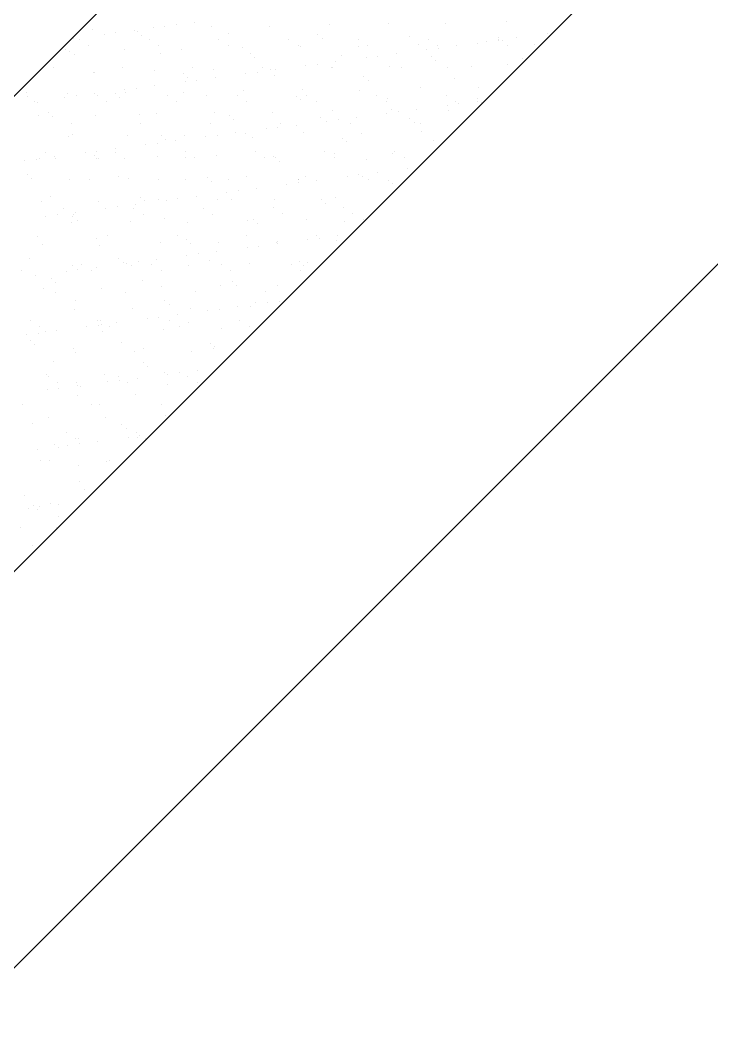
# Model space of a CAD drawing. Header units: millimetres. Extents: x 89805 to 1757503, y 48266 to 267832.
# Drawn here: x 952347.2 to 952655.9, y 157490.6 to 157938.1 of the extents above; entities that cross this region are included whole.
import ezdxf

# ---------------------------------------------------------------- set-up
doc = ezdxf.new("R2010")
doc.units = ezdxf.units.MM
doc.header["$LTSCALE"] = 1000
doc.layers.add('G-装饰造型轮廓线', color=3, linetype='Continuous')
doc.layers.add('WALL', color=111, linetype='Continuous')

msp = doc.modelspace()

# ---------------------------------------------------------------- linework, layer by layer
at = {"color": 8, "ltscale": 0.7}
for p, q in [((952379.65, 157933.96), (952379.65, 157933.96)), ((952398.09, 157933.47), (952398.09, 157933.47)), ((952406.66, 157934.94), (952406.66, 157934.94)), ((952411.68, 157935.26), (952411.68, 157935.26)), ((952416.88, 157935.94), (952416.88, 157935.94)), ((952425.01, 157937.02), (952425.01, 157937.02)), ((952432.84, 157935.27), (952432.84, 157935.27)), ((952458.42, 157935.15), (952458.42, 157935.15)), ((952485.43, 157936.12), (952485.43, 157936.12)), ((952511.61, 157936.46), (952511.61, 157936.46)), ((952537.19, 157936.33), (952537.19, 157936.33)), ((952564.2, 157937.31), (952564.2, 157937.31)), ((952371.18, 157929.93), (952371.18, 157929.93)), ((952373.67, 157929.23), (952373.67, 157929.23)), ((952384.76, 157931.72), (952384.76, 157931.72)), ((952389.96, 157932.4), (952389.96, 157932.4)), ((952399.55, 157932.94), (952399.55, 157932.94)), ((952401.39, 157931.25), (952401.39, 157931.25)), ((952404.82, 157929.29), (952404.82, 157929.29)), ((952435.96, 157929.35), (952435.96, 157929.35)), ((952440.15, 157932.05), (952440.15, 157932.05)), ((952467.1, 157929.4), (952467.1, 157929.4)), ((952480.16, 157931.71), (952480.16, 157931.71)), ((952482.01, 157930.02), (952482.01, 157930.02)), ((952498.24, 157929.46), (952498.24, 157929.46)), ((952520.77, 157930.82), (952520.77, 157930.82)), ((952529.38, 157929.52), (952529.38, 157929.52)), ((952560.52, 157929.57), (952560.52, 157929.57)), ((952560.69, 157928.99), (952560.69, 157928.99)), ((952560.78, 157930.48), (952560.78, 157930.48)), ((952562.63, 157928.79), (952562.63, 157928.79)), ((952568.82, 157930.06), (952568.82, 157930.06)), ((952582.4, 157931.84), (952582.4, 157931.84)), ((952367.6, 157924.71), (952367.6, 157924.71)), ((952377.89, 157926.55), (952377.89, 157926.55)), ((952393.77, 157925.05), (952393.77, 157925.05)), ((952409.03, 157926.6), (952409.03, 157926.6)), ((952419.35, 157924.92), (952419.35, 157924.92)), ((952440.17, 157926.66), (952440.17, 157926.66)), ((952446.36, 157925.9), (952446.36, 157925.9)), ((952471.32, 157926.72), (952471.32, 157926.72)), ((952472.54, 157926.23), (952472.54, 157926.23)), ((952498.12, 157926.11), (952498.12, 157926.11)), ((952502.46, 157926.77), (952502.46, 157926.77)), ((952525.13, 157927.08), (952525.13, 157927.08)), ((952528.57, 157924.76), (952528.57, 157924.76)), ((952533.6, 157926.83), (952533.6, 157926.83)), ((952533.77, 157925.44), (952533.77, 157925.44)), ((952541.9, 157926.51), (952541.9, 157926.51)), ((952551.3, 157927.41), (952551.3, 157927.41)), ((952555.48, 157928.3), (952555.48, 157928.3)), ((952564.74, 157926.89), (952564.74, 157926.89)), ((952576.88, 157927.29), (952576.88, 157927.29)), ((952369.48, 157924.16), (952369.48, 157924.16)), ((952371.33, 157922.47), (952371.33, 157922.47)), ((952410.09, 157923.27), (952410.09, 157923.27)), ((952450.1, 157922.93), (952450.1, 157922.93)), ((952451.95, 157921.24), (952451.95, 157921.24)), ((952490.71, 157922.05), (952490.71, 157922.05)), ((952501.65, 157921.21), (952501.65, 157921.21)), ((952506.85, 157921.9), (952506.85, 157921.9)), ((952514.98, 157922.97), (952514.98, 157922.97)), ((952530.72, 157921.7), (952530.72, 157921.7)), ((952532.57, 157920.01), (952532.57, 157920.01)), ((952571.33, 157920.82), (952571.33, 157920.82)), ((952361.93, 157916.82), (952361.93, 157916.82)), ((952393.07, 157916.88), (952393.07, 157916.88)), ((952407.29, 157915.67), (952407.29, 157915.67)), ((952424.21, 157916.93), (952424.21, 157916.93)), ((952433.47, 157916), (952433.47, 157916)), ((952455.35, 157916.99), (952455.35, 157916.99)), ((952459.05, 157915.88), (952459.05, 157915.88)), ((952461.15, 157915.88), (952461.15, 157915.88)), ((952474.73, 157917.67), (952474.73, 157917.67)), ((952479.94, 157918.35), (952479.94, 157918.35)), ((952486.06, 157916.85), (952486.06, 157916.85)), ((952486.5, 157917.05), (952486.5, 157917.05)), ((952488.07, 157919.42), (952488.07, 157919.42)), ((952512.24, 157917.19), (952512.24, 157917.19)), ((952517.64, 157917.1), (952517.64, 157917.1)), ((952537.82, 157917.06), (952537.82, 157917.06)), ((952548.78, 157917.16), (952548.78, 157917.16)), ((952564.83, 157918.04), (952564.83, 157918.04)), ((952380.03, 157914.5), (952380.03, 157914.5)), ((952380.28, 157914.7), (952380.28, 157914.7)), ((952420.04, 157914.15), (952420.04, 157914.15)), ((952421.89, 157912.46), (952421.89, 157912.46)), ((952426.1, 157911.27), (952426.1, 157911.27)), ((952434.23, 157912.34), (952434.23, 157912.34)), ((952447.81, 157914.13), (952447.81, 157914.13)), ((952453.02, 157914.81), (952453.02, 157914.81)), ((952460.65, 157913.27), (952460.65, 157913.27)), ((952500.66, 157912.93), (952500.66, 157912.93)), ((952502.5, 157911.24), (952502.5, 157911.24)), ((952541.27, 157912.04), (952541.27, 157912.04)), ((952393.98, 157907.04), (952393.98, 157907.04)), ((952399.18, 157907.72), (952399.18, 157907.72)), ((952407.31, 157908.79), (952407.31, 157908.79)), ((952420.9, 157910.58), (952420.9, 157910.58)), ((952446.99, 157906.63), (952446.99, 157906.63)), ((952473.17, 157906.96), (952473.17, 157906.96)), ((952498.75, 157906.84), (952498.75, 157906.84)), ((952525.76, 157907.81), (952525.76, 157907.81)), ((952551.93, 157908.15), (952551.93, 157908.15)), ((952349.97, 157905.72), (952349.97, 157905.72)), ((952350.61, 157904.14), (952350.61, 157904.14)), ((952367.06, 157903.49), (952367.06, 157903.49)), ((952368.23, 157905.44), (952368.23, 157905.44)), ((952372.27, 157904.18), (952372.27, 157904.18)), ((952380.4, 157905.25), (952380.4, 157905.25)), ((952381.75, 157904.19), (952381.75, 157904.19)), ((952389.98, 157905.38), (952389.98, 157905.38)), ((952391.82, 157903.69), (952391.82, 157903.69)), ((952394.4, 157905.78), (952394.4, 157905.78)), ((952412.89, 157904.25), (952412.89, 157904.25)), ((952419.98, 157905.65), (952419.98, 157905.65)), ((952430.59, 157904.49), (952430.59, 157904.49)), ((952444.03, 157904.31), (952444.03, 157904.31)), ((952470.6, 157904.15), (952470.6, 157904.15)), ((952472.44, 157902.46), (952472.44, 157902.46)), ((952475.17, 157904.36), (952475.17, 157904.36)), ((952506.32, 157904.42), (952506.32, 157904.42)), ((952511.2, 157903.26), (952511.2, 157903.26)), ((952537.46, 157904.48), (952537.46, 157904.48)), ((952551.22, 157902.92), (952551.22, 157902.92)), ((952353.48, 157901.71), (952353.48, 157901.71)), ((952354.83, 157901.45), (952354.83, 157901.45)), ((952385.97, 157901.51), (952385.97, 157901.51)), ((952417.11, 157901.56), (952417.11, 157901.56)), ((952448.25, 157901.62), (952448.25, 157901.62)), ((952479.39, 157901.68), (952479.39, 157901.68)), ((952486.69, 157897.59), (952486.69, 157897.59)), ((952510.53, 157901.73), (952510.53, 157901.73)), ((952512.87, 157897.92), (952512.87, 157897.92)), ((952524.2, 157898.29), (952524.2, 157898.29)), ((952537.79, 157900.08), (952537.79, 157900.08)), ((952538.45, 157897.8), (952538.45, 157897.8)), ((952541.67, 157901.79), (952541.67, 157901.79)), ((952542.99, 157900.76), (952542.99, 157900.76)), ((952551.12, 157901.83), (952551.12, 157901.83)), ((952553.06, 157901.23), (952553.06, 157901.23)), ((952355.33, 157895.55), (952355.33, 157895.55)), ((952359.92, 157896.6), (952359.92, 157896.6)), ((952361.76, 157894.91), (952361.76, 157894.91)), ((952380.91, 157895.43), (952380.91, 157895.43)), ((952400.52, 157895.72), (952400.52, 157895.72)), ((952407.92, 157896.4), (952407.92, 157896.4)), ((952434.1, 157896.73), (952434.1, 157896.73)), ((952440.54, 157895.37), (952440.54, 157895.37)), ((952442.38, 157893.68), (952442.38, 157893.68)), ((952459.68, 157896.61), (952459.68, 157896.61)), ((952481.14, 157894.49), (952481.14, 157894.49)), ((952483.95, 157892.99), (952483.95, 157892.99)), ((952489.16, 157893.68), (952489.16, 157893.68)), ((952497.29, 157894.75), (952497.29, 157894.75)), ((952510.87, 157896.54), (952510.87, 157896.54)), ((952516.07, 157897.22), (952516.07, 157897.22)), ((952521.16, 157894.14), (952521.16, 157894.14)), ((952370.01, 157891.78), (952370.01, 157891.78)), ((952401.15, 157891.84), (952401.15, 157891.84)), ((952432.29, 157891.89), (952432.29, 157891.89)), ((952457.03, 157889.45), (952457.03, 157889.45)), ((952462.24, 157890.13), (952462.24, 157890.13)), ((952463.43, 157891.95), (952463.43, 157891.95)), ((952470.37, 157891.2), (952470.37, 157891.2)), ((952494.57, 157892.01), (952494.57, 157892.01)), ((952523, 157892.46), (952523, 157892.46)), ((952525.71, 157892.06), (952525.71, 157892.06)), ((952526.39, 157888.54), (952526.39, 157888.54)), ((952368.86, 157886.17), (952368.86, 157886.17)), ((952370.46, 157886.94), (952370.46, 157886.94)), ((952395.03, 157886.51), (952395.03, 157886.51)), ((952410.48, 157886.6), (952410.48, 157886.6)), ((952412.32, 157884.91), (952412.32, 157884.91)), ((952416.53, 157884.12), (952416.53, 157884.12)), ((952420.61, 157886.39), (952420.61, 157886.39)), ((952430.12, 157885.9), (952430.12, 157885.9)), ((952435.32, 157886.59), (952435.32, 157886.59)), ((952443.45, 157887.66), (952443.45, 157887.66)), ((952447.62, 157887.36), (952447.62, 157887.36)), ((952451.08, 157885.71), (952451.08, 157885.71)), ((952473.8, 157887.69), (952473.8, 157887.69)), ((952491.1, 157885.37), (952491.1, 157885.37)), ((952499.38, 157887.57), (952499.38, 157887.57)), ((952531.7, 157884.48), (952531.7, 157884.48)), ((952381.49, 157879.5), (952381.49, 157879.5)), ((952389.62, 157880.57), (952389.62, 157880.57)), ((952403.2, 157882.36), (952403.2, 157882.36)), ((952408.4, 157883.05), (952408.4, 157883.05)), ((952492.94, 157883.68), (952492.94, 157883.68)), ((952349.36, 157875.27), (952349.36, 157875.27)), ((952354.57, 157875.96), (952354.57, 157875.96)), ((952355.96, 157876.28), (952355.96, 157876.28)), ((952358.69, 157879.1), (952358.69, 157879.1)), ((952362.7, 157877.03), (952362.7, 157877.03)), ((952362.9, 157876.41), (952362.9, 157876.41)), ((952376.28, 157878.82), (952376.28, 157878.82)), ((952380.42, 157877.82), (952380.42, 157877.82)), ((952381.54, 157876.16), (952381.54, 157876.16)), ((952382.26, 157876.13), (952382.26, 157876.13)), ((952389.83, 157879.15), (952389.83, 157879.15)), ((952394.04, 157876.47), (952394.04, 157876.47)), ((952408.55, 157877.13), (952408.55, 157877.13)), ((952420.97, 157879.21), (952420.97, 157879.21)), ((952421.02, 157876.93), (952421.02, 157876.93)), ((952425.18, 157876.52), (952425.18, 157876.52)), ((952434.73, 157877.47), (952434.73, 157877.47)), ((952452.11, 157879.27), (952452.11, 157879.27)), ((952456.33, 157876.58), (952456.33, 157876.58)), ((952460.31, 157877.34), (952460.31, 157877.34)), ((952461.03, 157876.59), (952461.03, 157876.59)), ((952483.25, 157879.32), (952483.25, 157879.32)), ((952487.32, 157878.32), (952487.32, 157878.32)), ((952487.47, 157876.64), (952487.47, 157876.64)), ((952501.64, 157875.71), (952501.64, 157875.71)), ((952513.5, 157878.65), (952513.5, 157878.65)), ((952514.39, 157879.38), (952514.39, 157879.38)), ((952518.61, 157876.69), (952518.61, 157876.69)), ((952462.88, 157874.9), (952462.88, 157874.9)), ((952520.09, 157871.86), (952520.09, 157871.86)), ((952350.35, 157869.04), (952350.35, 157869.04)), ((952352.2, 157867.35), (952352.2, 157867.35)), ((952369.49, 157866.91), (952369.49, 157866.91)), ((952378.08, 157866.74), (952378.08, 157866.74)), ((952390.96, 157868.16), (952390.96, 157868.16)), ((952395.66, 157867.24), (952395.66, 157867.24)), ((952409.22, 157866.79), (952409.22, 157866.79)), ((952421.24, 157867.12), (952421.24, 157867.12)), ((952430.97, 157867.81), (952430.97, 157867.81)), ((952432.82, 157866.13), (952432.82, 157866.13)), ((952440.37, 157866.85), (952440.37, 157866.85)), ((952448.25, 157868.09), (952448.25, 157868.09)), ((952471.51, 157866.91), (952471.51, 157866.91)), ((952471.58, 157866.93), (952471.58, 157866.93)), ((952474.43, 157868.42), (952474.43, 157868.42)), ((952479.59, 157866.53), (952479.59, 157866.53)), ((952493.17, 157868.31), (952493.17, 157868.31)), ((952498.38, 157869), (952498.38, 157869)), ((952500.01, 157868.3), (952500.01, 157868.3)), ((952502.65, 157866.96), (952502.65, 157866.96)), ((952506.51, 157870.07), (952506.51, 157870.07)), ((952511.59, 157866.59), (952511.59, 157866.59)), ((952444.54, 157861.91), (952444.54, 157861.91)), ((952452.67, 157862.98), (952452.67, 157862.98)), ((952466.25, 157864.77), (952466.25, 157864.77)), ((952471.46, 157865.46), (952471.46, 157865.46)), ((952513.44, 157864.9), (952513.44, 157864.9)), ((952360.9, 157859.38), (952360.9, 157859.38)), ((952400.91, 157859.04), (952400.91, 157859.04)), ((952402.76, 157857.35), (952402.76, 157857.35)), ((952409.18, 157857.86), (952409.18, 157857.86)), ((952412.42, 157857.68), (952412.42, 157857.68)), ((952417.62, 157858.37), (952417.62, 157858.37)), ((952425.75, 157859.44), (952425.75, 157859.44)), ((952435.36, 157858.2), (952435.36, 157858.2)), ((952439.34, 157861.23), (952439.34, 157861.23)), ((952441.52, 157858.15), (952441.52, 157858.15)), ((952460.94, 157858.08), (952460.94, 157858.08)), ((952481.53, 157857.81), (952481.53, 157857.81)), ((952487.95, 157859.05), (952487.95, 157859.05)), ((952356.59, 157857.01), (952356.59, 157857.01)), ((952366.76, 157854.05), (952366.76, 157854.05)), ((952382.17, 157856.89), (952382.17, 157856.89)), ((952385.5, 157854.14), (952385.5, 157854.14)), ((952390.71, 157854.82), (952390.71, 157854.82)), ((952397.9, 157854.11), (952397.9, 157854.11)), ((952398.84, 157855.89), (952398.84, 157855.89)), ((952429.04, 157854.17), (952429.04, 157854.17)), ((952460.19, 157854.22), (952460.19, 157854.22)), ((952483.37, 157856.12), (952483.37, 157856.12)), ((952491.33, 157854.28), (952491.33, 157854.28)), ((952358.58, 157850.6), (952358.58, 157850.6)), ((952363.79, 157851.28), (952363.79, 157851.28)), ((952370.85, 157850.26), (952370.85, 157850.26)), ((952370.98, 157851.37), (952370.98, 157851.37)), ((952371.92, 157852.35), (952371.92, 157852.35)), ((952372.69, 157848.57), (952372.69, 157848.57)), ((952402.12, 157851.42), (952402.12, 157851.42)), ((952411.46, 157849.38), (952411.46, 157849.38)), ((952433.26, 157851.48), (952433.26, 157851.48)), ((952448.88, 157848.82), (952448.88, 157848.82)), ((952451.47, 157849.03), (952451.47, 157849.03)), ((952464.4, 157851.54), (952464.4, 157851.54)), ((952475.06, 157849.16), (952475.06, 157849.16)), ((952495.54, 157851.59), (952495.54, 157851.59)), ((952500.64, 157849.03), (952500.64, 157849.03)), ((952370.12, 157847.64), (952370.12, 157847.64)), ((952396.29, 157847.97), (952396.29, 157847.97)), ((952421.87, 157847.85), (952421.87, 157847.85)), ((952453.31, 157847.34), (952453.31, 157847.34)), ((952492.07, 157848.15), (952492.07, 157848.15)), ((952355.02, 157841.64), (952355.02, 157841.64)), ((952381.39, 157840.6), (952381.39, 157840.6)), ((952386.16, 157841.7), (952386.16, 157841.7)), ((952417.3, 157841.75), (952417.3, 157841.75)), ((952421.41, 157840.26), (952421.41, 157840.26)), ((952448.44, 157841.81), (952448.44, 157841.81)), ((952462.01, 157839.37), (952462.01, 157839.37)), ((952475.47, 157840.09), (952475.47, 157840.09)), ((952479.58, 157841.87), (952479.58, 157841.87)), ((952480.68, 157840.78), (952480.68, 157840.78)), ((952488.58, 157839.78), (952488.58, 157839.78)), ((952488.81, 157841.85), (952488.81, 157841.85)), ((952357.22, 157837.75), (952357.22, 157837.75)), ((952382.8, 157837.62), (952382.8, 157837.62)), ((952409.81, 157838.6), (952409.81, 157838.6)), ((952423.25, 157838.57), (952423.25, 157838.57)), ((952434.97, 157834.76), (952434.97, 157834.76)), ((952435.99, 157838.93), (952435.99, 157838.93)), ((952448.56, 157836.55), (952448.56, 157836.55)), ((952453.76, 157837.23), (952453.76, 157837.23)), ((952461.57, 157838.81), (952461.57, 157838.81)), ((952461.89, 157838.3), (952461.89, 157838.3)), ((952351.33, 157831.82), (952351.33, 157831.82)), ((952391.35, 157831.48), (952391.35, 157831.48)), ((952408.06, 157831.22), (952408.06, 157831.22)), ((952421.64, 157833), (952421.64, 157833)), ((952426.84, 157833.69), (952426.84, 157833.69)), ((952431.95, 157830.6), (952431.95, 157830.6)), ((952347.91, 157826.27), (952347.91, 157826.27)), ((952367.8, 157825.92), (952367.8, 157825.92)), ((952370.75, 157828.37), (952370.75, 157828.37)), ((952373.01, 157826.6), (952373.01, 157826.6)), ((952374.84, 157829.01), (952374.84, 157829.01)), ((952379.05, 157826.33), (952379.05, 157826.33)), ((952381.14, 157827.67), (952381.14, 157827.67)), ((952393.19, 157829.79), (952393.19, 157829.79)), ((952394.72, 157829.46), (952394.72, 157829.46)), ((952396.92, 157828.7), (952396.92, 157828.7)), ((952399.93, 157830.15), (952399.93, 157830.15)), ((952405.98, 157829.07), (952405.98, 157829.07)), ((952410.2, 157826.38), (952410.2, 157826.38)), ((952422.5, 157828.58), (952422.5, 157828.58)), ((952437.12, 157829.13), (952437.12, 157829.13)), ((952441.34, 157826.44), (952441.34, 157826.44)), ((952449.51, 157829.55), (952449.51, 157829.55)), ((952468.26, 157829.18), (952468.26, 157829.18)), ((952471.97, 157830.25), (952471.97, 157830.25)), ((952472.48, 157826.5), (952472.48, 157826.5)), ((952473.81, 157828.56), (952473.81, 157828.56)), ((952475.69, 157829.89), (952475.69, 157829.89)), ((952354.22, 157824.13), (952354.22, 157824.13)), ((952361.29, 157822.7), (952361.29, 157822.7)), ((952401.89, 157821.82), (952401.89, 157821.82)), ((952441.9, 157821.47), (952441.9, 157821.47)), ((952357.85, 157818.48), (952357.85, 157818.48)), ((952363.13, 157821.01), (952363.13, 157821.01)), ((952383.43, 157818.36), (952383.43, 157818.36)), ((952410.44, 157819.33), (952410.44, 157819.33)), ((952436.62, 157819.66), (952436.62, 157819.66)), ((952443.75, 157819.79), (952443.75, 157819.79)), ((952462.2, 157819.54), (952462.2, 157819.54)), ((952363.09, 157816.6), (952363.09, 157816.6)), ((952371.83, 157813.04), (952371.83, 157813.04)), ((952394.24, 157816.66), (952394.24, 157816.66)), ((952411.84, 157812.7), (952411.84, 157812.7)), ((952425.38, 157816.71), (952425.38, 157816.71)), ((952456.52, 157816.77), (952456.52, 157816.77)), ((952462.98, 157812.56), (952462.98, 157812.56)), ((952371.38, 157809.1), (952371.38, 157809.1)), ((952397.55, 157809.44), (952397.55, 157809.44)), ((952413.69, 157811.01), (952413.69, 157811.01)), ((952423.13, 157809.31), (952423.13, 157809.31)), ((952430.86, 157808.33), (952430.86, 157808.33)), ((952436.06, 157809.01), (952436.06, 157809.01)), ((952444.19, 157810.08), (952444.19, 157810.08)), ((952450.14, 157810.29), (952450.14, 157810.29)), ((952452.45, 157811.81), (952452.45, 157811.81)), ((952457.78, 157811.87), (952457.78, 157811.87)), ((952351.77, 157803.92), (952351.77, 157803.92)), ((952381.78, 157803.92), (952381.78, 157803.92)), ((952382.91, 157803.97), (952382.91, 157803.97)), ((952403.94, 157804.78), (952403.94, 157804.78)), ((952409.15, 157805.47), (952409.15, 157805.47)), ((952414.06, 157804.03), (952414.06, 157804.03)), ((952417.28, 157806.54), (952417.28, 157806.54)), ((952445.2, 157804.09), (952445.2, 157804.09)), ((952355.99, 157801.23), (952355.99, 157801.23)), ((952358.48, 157799.21), (952358.48, 157799.21)), ((952363.44, 157799.45), (952363.44, 157799.45)), ((952377.02, 157801.24), (952377.02, 157801.24)), ((952382.23, 157801.92), (952382.23, 157801.92)), ((952383.63, 157802.23), (952383.63, 157802.23)), ((952384.06, 157799.09), (952384.06, 157799.09)), ((952387.13, 157801.29), (952387.13, 157801.29)), ((952390.36, 157803), (952390.36, 157803)), ((952411.07, 157800.06), (952411.07, 157800.06)), ((952418.27, 157801.34), (952418.27, 157801.34)), ((952422.39, 157803.04), (952422.39, 157803.04)), ((952437.25, 157800.39), (952437.25, 157800.39)), ((952449.41, 157801.4), (952449.41, 157801.4)), ((952350.1, 157797.7), (952350.1, 157797.7)), ((952351.72, 157795.14), (952351.72, 157795.14)), ((952355.31, 157798.38), (952355.31, 157798.38)), ((952353.56, 157793.46), (952353.56, 157793.46)), ((952371.17, 157791.56), (952371.17, 157791.56)), ((952392.33, 157794.26), (952392.33, 157794.26)), ((952398.18, 157790.17), (952398.18, 157790.17)), ((952402.31, 157791.61), (952402.31, 157791.61)), ((952423.76, 157790.04), (952423.76, 157790.04)), ((952432.34, 157793.92), (952432.34, 157793.92)), ((952433.45, 157791.67), (952433.45, 157791.67)), ((952434.18, 157792.23), (952434.18, 157792.23)), ((952372.01, 157789.83), (952372.01, 157789.83)), ((952362.26, 157785.48), (952362.26, 157785.48)), ((952402.28, 157785.14), (952402.28, 157785.14)), ((952404.12, 157783.45), (952404.12, 157783.45)), ((952426.5, 157781.86), (952426.5, 157781.86)), ((952359.11, 157779.94), (952359.11, 157779.94)), ((952359.85, 157778.87), (952359.85, 157778.87)), ((952384.69, 157779.82), (952384.69, 157779.82)), ((952386.24, 157776.56), (952386.24, 157776.56)), ((952390.99, 157778.93), (952390.99, 157778.93)), ((952391.45, 157777.25), (952391.45, 157777.25)), ((952399.58, 157778.32), (952399.58, 157778.32)), ((952411.7, 157780.79), (952411.7, 157780.79)), ((952413.16, 157780.11), (952413.16, 157780.11)), ((952418.37, 157780.79), (952418.37, 157780.79)), ((952422.13, 157778.99), (952422.13, 157778.99)), ((952359.32, 157773.02), (952359.32, 157773.02)), ((952364.07, 157776.19), (952364.07, 157776.19)), ((952364.53, 157773.7), (952364.53, 157773.7)), ((952372.22, 157776.36), (952372.22, 157776.36)), ((952372.66, 157774.77), (952372.66, 157774.77)), ((952374.06, 157774.67), (952374.06, 157774.67)), ((952395.21, 157776.25), (952395.21, 157776.25)), ((952412.82, 157775.48), (952412.82, 157775.48)), ((952426.35, 157776.3), (952426.35, 157776.3)), ((952372.64, 157770.57), (952372.64, 157770.57)), ((952398.81, 157770.9), (952398.81, 157770.9)), ((952348.11, 157766.46), (952348.11, 157766.46)), ((952379.25, 157766.52), (952379.25, 157766.52)), ((952382.76, 157766.7), (952382.76, 157766.7)), ((952410.39, 157766.57), (952410.39, 157766.57)), ((952359.74, 157760.67), (952359.74, 157760.67)), ((952385.32, 157760.55), (952385.32, 157760.55)), ((952412.33, 157761.52), (952412.33, 157761.52)), ((952352.7, 157757.93), (952352.7, 157757.93)), ((952392.71, 157757.58), (952392.71, 157757.58)), ((952394.56, 157755.89), (952394.56, 157755.89)), ((952367.93, 157753.83), (952367.93, 157753.83)), ((952372.14, 157751.15), (952372.14, 157751.15)), ((952373.27, 157751.3), (952373.27, 157751.3)), ((952381.88, 157750.1), (952381.88, 157750.1)), ((952395.46, 157751.88), (952395.46, 157751.88)), ((952399.07, 157753.89), (952399.07, 157753.89)), ((952399.44, 157751.63), (952399.44, 157751.63)), ((952400.67, 157752.57), (952400.67, 157752.57)), ((952403.28, 157751.2), (952403.28, 157751.2)), ((952354.96, 157746.55), (952354.96, 157746.55)), ((952362.65, 157748.8), (952362.65, 157748.8)), ((952364.5, 157747.12), (952364.5, 157747.12)), ((952368.54, 157748.34), (952368.54, 157748.34)), ((952373.75, 157749.03), (952373.75, 157749.03)), ((952356.18, 157741.42), (952356.18, 157741.42)), ((952360.37, 157741.4), (952360.37, 157741.4)), ((952385.95, 157741.28), (952385.95, 157741.28)), ((952387.32, 157741.48), (952387.32, 157741.48)), ((952373.2, 157739.14), (952373.2, 157739.14)), ((952373.9, 157732.03), (952373.9, 157732.03)), ((952376, 157728.79), (952376, 157728.79)), ((952349.08, 157726.05), (952349.08, 157726.05)), ((952350.85, 157720.12), (952350.85, 157720.12)), ((952353.09, 157721.25), (952353.09, 157721.25)), ((952354.93, 157719.56), (952354.93, 157719.56)), ((952356.05, 157720.8), (952356.05, 157720.8)), ((952361, 157722.14), (952361, 157722.14)), ((952364.18, 157721.87), (952364.18, 157721.87)), ((952364.26, 157716.38), (952364.26, 157716.38)), ((952347.52, 157711.79), (952347.52, 157711.79)), ((952363.63, 157711.59), (952363.63, 157711.59)), ((952352.94, 157703.7), (952352.94, 157703.7))]:
    msp.add_line(p, q, dxfattribs=at)
at = {"color": 3, "ltscale": 0.7}
msp.add_lwpolyline([(954736.46, 160296.09), (950592.14, 156151.82), (950698.2, 156045.75), (954948.59, 160296.09)], dxfattribs=at)
at = {"layer": 'G-装饰造型轮廓线', "color": 7, "ltscale": 0.7}
msp.add_lwpolyline([(955125.37, 160296.09), (950786.59, 155957.37), (950592.14, 156151.82)], dxfattribs=at)
at = {"layer": 'WALL', "color": 4, "ltscale": 0.7}
msp.add_lwpolyline([(950586.59, 156146.27), (954736.46, 160296.09)], dxfattribs=at)
msp.add_lwpolyline([(950586.59, 156146.27), (954736.46, 160296.09)], dxfattribs=at)

doc.saveas('drawing.dxf')
